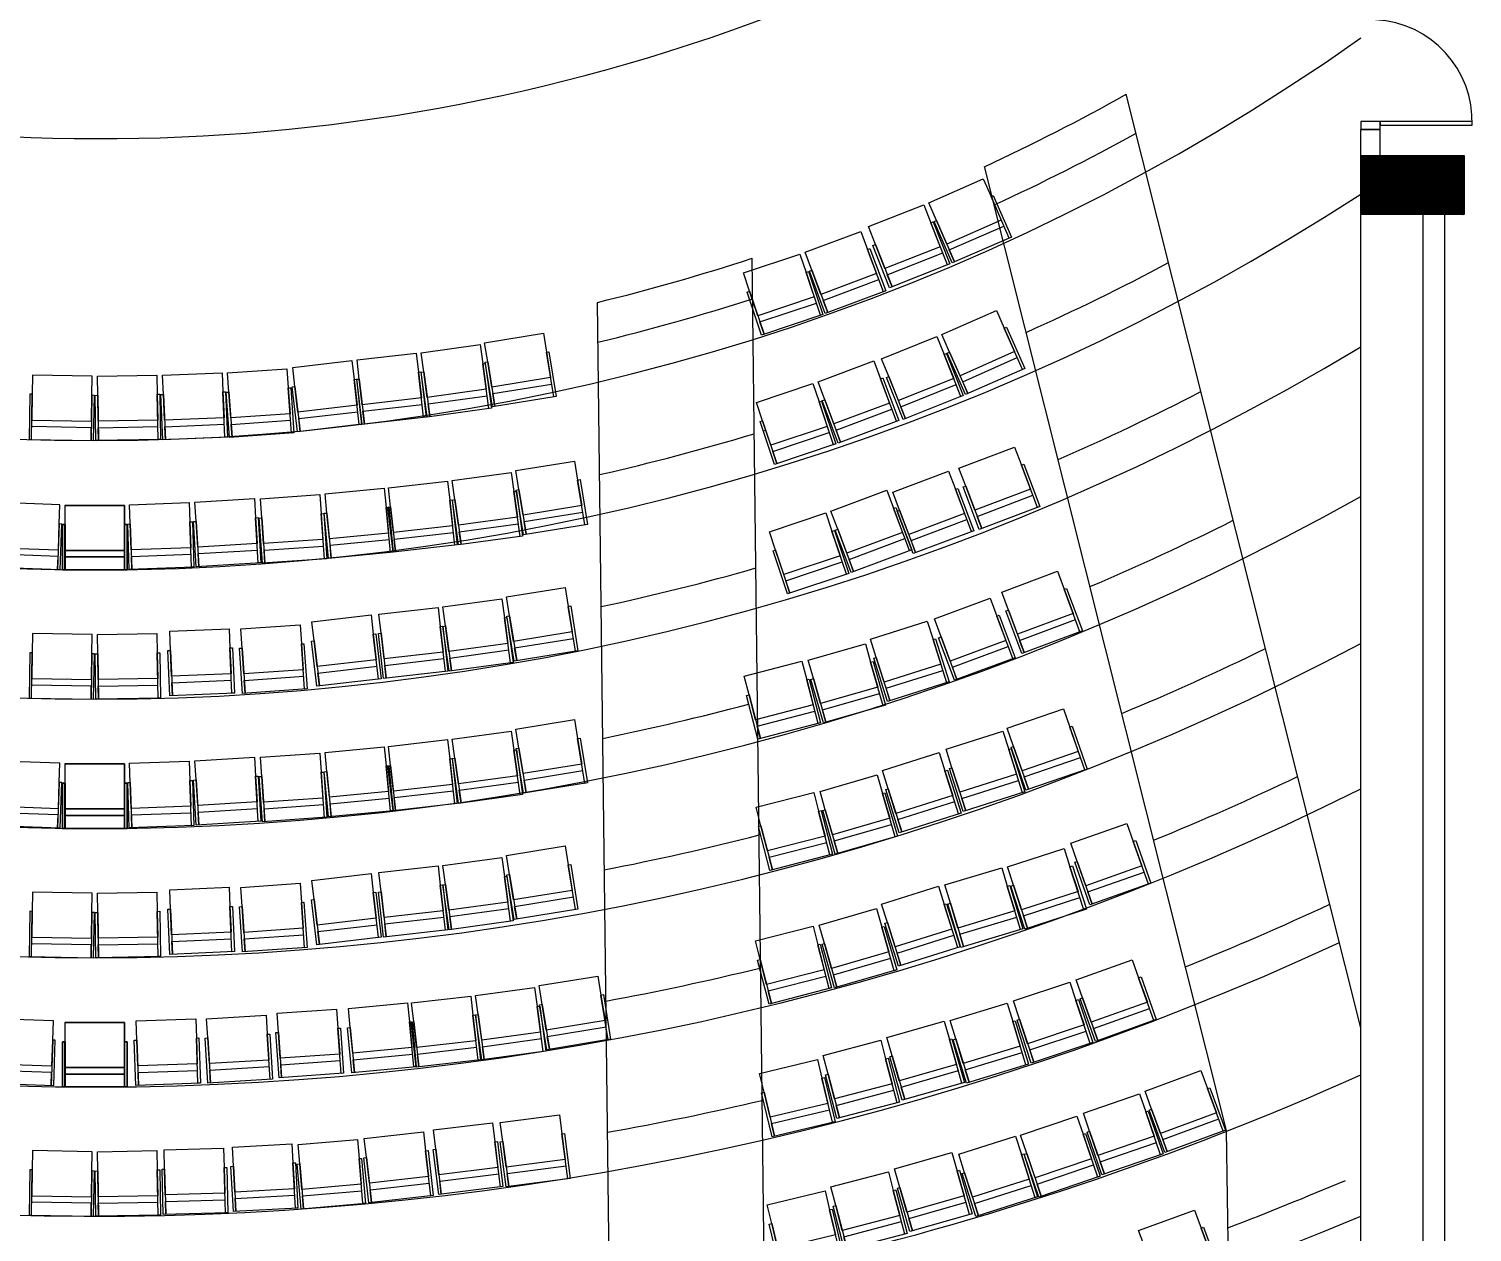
# Model space of a CAD drawing. Header units: inches. Extents: x 535 to 3103, y 2999 to 4393.
# Drawn here: x 1562.4 to 1830.3, y 3789.9 to 4013.3 of the extents above; entities that cross this region are included whole.
import ezdxf

# ---------------------------------------------------------------- set-up
doc = ezdxf.new("R2010")
doc.units = ezdxf.units.IN
doc.header["$MEASUREMENT"] = 0
for name, color, linetype in [('01', 1, 'Continuous'), ('Column', 6, 'Continuous'), ('Door', 130, 'Continuous'), ('Sofa Washroom', 8, 'Continuous'), ('Wall', 3, 'Continuous'), ('Walls', 3, 'Continuous'), ('Washroom wall', 2, 'Continuous')]:
    doc.layers.add(name, color=color, linetype=linetype)

msp = doc.modelspace()

# ---------------------------------------------------------------- hatches: boundary and pattern name
at = {"layer": 'Column'}
h = msp.add_hatch(dxfattribs=at)
h.set_pattern_fill('ANSI31', color=256)
h.paths.add_polyline_path([(1340.01, 4359.9), (1340.01, 4370.89), (1320.86, 4370.89), (1320.86, 4359.9)])
h.paths.add_polyline_path([(1340.01, 4255.44), (1340.01, 4266.43), (1320.86, 4266.43), (1320.86, 4255.44)])
h.paths.add_polyline_path([(1809.59, 4370.89), (1809.59, 4367.38), (1809.6, 4367.38), (1809.6, 4359.9), (1828.75, 4359.9), (1828.75, 4370.89)])
h.paths.add_polyline_path([(1809.73, 4266.79), (1809.73, 4255.8), (1828.88, 4255.8), (1828.88, 4266.79)])
h.paths.add_polyline_path([(1809.62, 3989.75), (1809.62, 3978.77), (1828.78, 3978.77), (1828.78, 3989.75)])
h.paths.add_polyline_path([(1809.6, 4051.23), (1809.6, 4040.24), (1828.76, 4040.24), (1828.76, 4051.23)])
h.paths.add_polyline_path([(1828.93, 3737.58), (1809.77, 3737.58), (1809.77, 3726.6), (1828.93, 3726.6)])
h.paths.add_polyline_path([(1828.74, 3536.23), (1809.6, 3536.23), (1809.6, 3528.82), (1809.59, 3525.24), (1828.74, 3525.24)])
h.paths.add_polyline_path([(1747.73, 3536.05), (1728.58, 3536.05), (1728.58, 3525.07), (1747.73, 3525.07)])
h.paths.add_polyline_path([(1649.17, 3536.05), (1630.01, 3536.05), (1630.01, 3525.07), (1649.17, 3525.07)])
h.paths.add_polyline_path([(1519.58, 3536.05), (1500.42, 3536.05), (1500.42, 3525.07), (1519.58, 3525.07)])
h.paths.add_polyline_path([(1421.19, 3525.22), (1421.19, 3528.82), (1421.23, 3536.21), (1402.08, 3536.21), (1402.08, 3525.22)])
h.paths.add_polyline_path([(1340.01, 3525.07), (1340.01, 3536.05), (1320.86, 3536.05), (1320.86, 3525.07)])
h.paths.add_polyline_path([(1320.93, 3726.6), (1340.02, 3726.6), (1340.02, 3737.58), (1320.93, 3737.58)])
h.paths.add_polyline_path([(1320.88, 3978.77), (1340.02, 3978.77), (1340.02, 3989.75), (1330.46, 3989.75), (1320.88, 3989.74)])
h.paths.add_polyline_path([(1340.02, 4040.24), (1340.02, 4051.23), (1320.86, 4051.23), (1320.86, 4040.24)])

# ---------------------------------------------------------------- linework, layer by layer
at = {"layer": '01', "ltscale": 3}
for points in [[(1744.75, 3974.6), (1733.74, 3969.81), (1730.39, 3977.52), (1730.83, 3977.71), (1729.41, 3980.99), (1739.54, 3985.4), (1740.97, 3982.12), (1741.4, 3982.31), (1744.75, 3974.6), (1744.32, 3974.42), (1740.97, 3982.12), (1742.88, 3977.73), (1732.74, 3973.32), (1730.83, 3977.71), (1734.19, 3970.01), (1733.23, 3972.21), (1743.36, 3976.62)], [(1733.32, 3969.62), (1722.14, 3965.21), (1719.06, 3973.03), (1719.51, 3973.21), (1718.2, 3976.54), (1728.48, 3980.59), (1729.79, 3977.26), (1730.23, 3977.44), (1733.32, 3969.62), (1732.88, 3969.44), (1729.79, 3977.26), (1731.55, 3972.81), (1721.27, 3968.75), (1719.51, 3973.21), (1722.6, 3965.39), (1721.72, 3967.62), (1732, 3971.68)], [(1721.44, 3964.61), (1710.19, 3960.41), (1707.25, 3968.28), (1707.7, 3968.45), (1706.45, 3971.8), (1716.8, 3975.67), (1718.05, 3972.32), (1718.5, 3972.49), (1721.44, 3964.61), (1721, 3964.45), (1718.05, 3972.32), (1719.73, 3967.84), (1709.38, 3963.96), (1707.7, 3968.45), (1710.65, 3960.58), (1709.8, 3962.83), (1720.16, 3966.7)], [(1709.76, 3960.23), (1698.37, 3956.42), (1695.7, 3964.4), (1696.16, 3964.55), (1695.03, 3967.94), (1705.51, 3971.45), (1706.64, 3968.06), (1707.09, 3968.21), (1709.76, 3960.23), (1709.31, 3960.09), (1706.64, 3968.06), (1708.16, 3963.51), (1697.68, 3960.01), (1696.16, 3964.55), (1698.83, 3956.58), (1698.07, 3958.85), (1708.55, 3962.36)], [(1747.23, 3950.22), (1736.24, 3945.37), (1732.85, 3953.06), (1733.29, 3953.26), (1731.85, 3956.53), (1741.96, 3960.99), (1743.41, 3957.72), (1743.84, 3957.91), (1747.23, 3950.22), (1746.8, 3950.03), (1743.41, 3957.72), (1745.34, 3953.34), (1735.23, 3948.87), (1733.29, 3953.26), (1736.69, 3945.56), (1735.72, 3947.76), (1745.83, 3952.22)], [(1648.22, 3942.83), (1636.32, 3941.2), (1635.18, 3949.53), (1635.66, 3949.6), (1635.18, 3953.14), (1646.13, 3954.64), (1646.61, 3951.1), (1647.08, 3951.16), (1648.22, 3942.83), (1647.75, 3942.77), (1646.61, 3951.1), (1647.26, 3946.35), (1636.31, 3944.85), (1635.66, 3949.6), (1636.8, 3941.27), (1636.48, 3943.65), (1647.43, 3945.15)], [(1660.26, 3945.01), (1648.4, 3943.09), (1647.06, 3951.39), (1647.54, 3951.47), (1646.96, 3955), (1657.87, 3956.76), (1658.44, 3953.24), (1658.91, 3953.31), (1660.26, 3945.01), (1659.79, 3944.94), (1658.44, 3953.24), (1659.21, 3948.51), (1648.3, 3946.74), (1647.54, 3951.47), (1648.88, 3943.17), (1648.5, 3945.54), (1659.41, 3947.31)], [(1735.82, 3945.17), (1724.67, 3940.71), (1721.55, 3948.51), (1722, 3948.7), (1720.67, 3952.01), (1730.93, 3956.12), (1732.26, 3952.8), (1732.7, 3952.98), (1735.82, 3945.17), (1735.38, 3945), (1732.26, 3952.8), (1734.04, 3948.35), (1723.78, 3944.25), (1722, 3948.7), (1725.12, 3940.89), (1724.23, 3943.12), (1734.49, 3947.22)], [(1636.11, 3941.2), (1624.17, 3939.84), (1623.22, 3948.2), (1623.7, 3948.25), (1623.3, 3951.8), (1634.28, 3953.06), (1634.68, 3949.5), (1635.15, 3949.56), (1636.11, 3941.2), (1635.64, 3941.15), (1634.68, 3949.5), (1635.23, 3944.74), (1624.25, 3943.49), (1623.7, 3948.25), (1624.66, 3939.9), (1624.38, 3942.28), (1635.36, 3943.54)], [(1599.23, 3937.48), (1587.23, 3936.96), (1586.86, 3945.36), (1587.35, 3945.38), (1587.19, 3948.95), (1598.23, 3949.43), (1598.39, 3945.86), (1598.86, 3945.88), (1599.23, 3937.48), (1598.76, 3937.46), (1598.39, 3945.86), (1598.6, 3941.07), (1587.56, 3940.59), (1587.35, 3945.38), (1587.71, 3936.98), (1587.61, 3939.38), (1598.65, 3939.86)], [(1611.58, 3938.25), (1599.6, 3937.41), (1599.01, 3945.79), (1599.49, 3945.83), (1599.24, 3949.39), (1610.27, 3950.17), (1610.52, 3946.6), (1610.99, 3946.63), (1611.58, 3938.25), (1611.11, 3938.21), (1610.52, 3946.6), (1610.85, 3941.82), (1599.83, 3941.05), (1599.49, 3945.83), (1600.08, 3937.44), (1599.91, 3939.84), (1610.94, 3940.61)], [(1624.17, 3939.85), (1612.24, 3938.46), (1611.27, 3946.81), (1611.75, 3946.87), (1611.34, 3950.42), (1622.31, 3951.7), (1622.73, 3948.15), (1623.2, 3948.2), (1624.17, 3939.85), (1623.7, 3939.8), (1622.73, 3948.15), (1623.28, 3943.39), (1612.31, 3942.11), (1611.75, 3946.87), (1612.73, 3938.52), (1612.45, 3940.9), (1623.42, 3942.18)], [(1723.85, 3940.57), (1712.6, 3936.37), (1709.65, 3944.24), (1710.11, 3944.41), (1708.86, 3947.76), (1719.21, 3951.63), (1720.46, 3948.28), (1720.9, 3948.45), (1723.85, 3940.57), (1723.4, 3940.41), (1720.46, 3948.28), (1722.14, 3943.8), (1711.79, 3939.93), (1710.11, 3944.41), (1713.05, 3936.54), (1712.21, 3938.79), (1722.56, 3942.66)], [(1562.39, 3937.02), (1574.39, 3936.82), (1574.54, 3945.22), (1574.05, 3945.23), (1574.12, 3948.8), (1563.07, 3949), (1563, 3945.42), (1562.53, 3945.43), (1562.39, 3937.02), (1562.86, 3937.02), (1563, 3945.42), (1562.92, 3940.63), (1573.97, 3940.44), (1574.05, 3945.23), (1573.91, 3936.82), (1573.95, 3939.22), (1562.9, 3939.42)], [(1586.82, 3937.02), (1574.81, 3936.82), (1574.67, 3945.22), (1575.15, 3945.23), (1575.09, 3948.8), (1586.14, 3949), (1586.2, 3945.42), (1586.67, 3945.43), (1586.82, 3937.02), (1586.35, 3937.02), (1586.2, 3945.42), (1586.29, 3940.63), (1575.24, 3940.44), (1575.15, 3945.23), (1575.3, 3936.82), (1575.26, 3939.22), (1586.31, 3939.42)], [(1712.16, 3936.2), (1700.77, 3932.38), (1698.1, 3940.36), (1698.57, 3940.51), (1697.43, 3943.9), (1707.91, 3947.41), (1709.05, 3944.02), (1709.49, 3944.17), (1712.16, 3936.2), (1711.71, 3936.05), (1709.05, 3944.02), (1710.57, 3939.47), (1700.09, 3935.97), (1698.57, 3940.51), (1701.23, 3932.54), (1700.47, 3934.81), (1710.95, 3938.32)], [(1750.02, 3924.59), (1738.79, 3920.34), (1735.81, 3928.21), (1736.27, 3928.38), (1735.01, 3931.72), (1745.34, 3935.63), (1746.61, 3932.29), (1747.05, 3932.45), (1750.02, 3924.59), (1749.58, 3924.42), (1746.61, 3932.29), (1748.3, 3927.8), (1737.96, 3923.9), (1736.27, 3928.38), (1739.24, 3920.52), (1738.39, 3922.76), (1748.73, 3926.67)], [(1654.02, 3919.09), (1642.12, 3917.46), (1640.98, 3925.79), (1641.46, 3925.86), (1640.97, 3929.4), (1651.92, 3930.9), (1652.41, 3927.36), (1652.88, 3927.42), (1654.02, 3919.09), (1653.55, 3919.03), (1652.41, 3927.36), (1653.06, 3922.61), (1642.11, 3921.11), (1641.46, 3925.86), (1642.6, 3917.53), (1642.27, 3919.9), (1653.22, 3921.4)], [(1666.05, 3921.27), (1654.2, 3919.35), (1652.85, 3927.65), (1653.33, 3927.73), (1652.76, 3931.25), (1663.67, 3933.02), (1664.24, 3929.49), (1664.71, 3929.57), (1666.05, 3921.27), (1665.59, 3921.19), (1664.24, 3929.49), (1665.01, 3924.76), (1654.1, 3923), (1653.33, 3927.73), (1654.68, 3919.43), (1654.29, 3921.8), (1665.2, 3923.56)], [(1737.76, 3920.09), (1726.53, 3915.84), (1723.56, 3923.71), (1724.01, 3923.88), (1722.75, 3927.22), (1733.09, 3931.13), (1734.35, 3927.79), (1734.79, 3927.95), (1737.76, 3920.09), (1737.32, 3919.92), (1734.35, 3927.79), (1736.04, 3923.31), (1725.71, 3919.4), (1724.01, 3923.88), (1726.98, 3916.02), (1726.14, 3918.26), (1736.47, 3922.17)], [(1629.97, 3916.1), (1618.01, 3914.95), (1617.21, 3923.32), (1617.69, 3923.37), (1617.35, 3926.92), (1628.35, 3927.98), (1628.69, 3924.42), (1629.16, 3924.47), (1629.97, 3916.1), (1629.5, 3916.06), (1628.69, 3924.42), (1629.15, 3919.66), (1618.15, 3918.6), (1617.69, 3923.37), (1618.5, 3915), (1618.27, 3917.39), (1629.27, 3918.45)], [(1641.9, 3917.46), (1629.97, 3916.1), (1629.02, 3924.45), (1629.5, 3924.51), (1629.1, 3928.06), (1640.08, 3929.31), (1640.48, 3925.76), (1640.95, 3925.81), (1641.9, 3917.46), (1641.43, 3917.41), (1640.48, 3925.76), (1641.02, 3921), (1630.04, 3919.75), (1629.5, 3924.51), (1630.45, 3916.16), (1630.18, 3918.54), (1641.16, 3919.79)], [(1556.2, 3913.34), (1568.2, 3912.92), (1568.49, 3921.32), (1568.01, 3921.34), (1568.13, 3924.91), (1557.09, 3925.3), (1556.96, 3921.72), (1556.49, 3921.74), (1556.2, 3913.34), (1556.67, 3913.32), (1556.96, 3921.72), (1556.8, 3916.94), (1567.84, 3916.55), (1568.01, 3921.34), (1567.71, 3912.93), (1567.8, 3915.33), (1556.75, 3915.72)], [(1593.01, 3913.34), (1581, 3912.92), (1580.71, 3921.32), (1581.2, 3921.34), (1581.07, 3924.91), (1592.12, 3925.3), (1592.24, 3921.72), (1592.71, 3921.74), (1593.01, 3913.34), (1592.54, 3913.32), (1592.24, 3921.72), (1592.41, 3916.94), (1581.36, 3916.55), (1581.2, 3921.34), (1581.49, 3912.93), (1581.41, 3915.33), (1592.45, 3915.72)], [(1605.43, 3914.15), (1593.45, 3913.41), (1592.93, 3921.8), (1593.42, 3921.83), (1593.2, 3925.4), (1604.23, 3926.08), (1604.45, 3922.51), (1604.92, 3922.54), (1605.43, 3914.15), (1604.96, 3914.12), (1604.45, 3922.51), (1604.74, 3917.73), (1593.71, 3917.05), (1593.42, 3921.83), (1593.93, 3913.44), (1593.79, 3915.84), (1604.82, 3916.51)], [(1617.69, 3914.89), (1605.71, 3914.05), (1605.12, 3922.44), (1605.6, 3922.47), (1605.36, 3926.04), (1616.38, 3926.81), (1616.63, 3923.24), (1617.1, 3923.28), (1617.69, 3914.89), (1617.22, 3914.86), (1616.63, 3923.24), (1616.96, 3918.46), (1605.94, 3917.69), (1605.6, 3922.47), (1606.19, 3914.09), (1606.02, 3916.48), (1617.05, 3917.25)], [(1726.25, 3916.55), (1715, 3912.35), (1712.06, 3920.22), (1712.51, 3920.39), (1711.26, 3923.74), (1721.61, 3927.61), (1722.86, 3924.26), (1723.31, 3924.43), (1726.25, 3916.55), (1725.81, 3916.39), (1722.86, 3924.26), (1724.54, 3919.77), (1714.19, 3915.9), (1712.51, 3920.39), (1715.46, 3912.52), (1714.62, 3914.76), (1724.97, 3918.63)], [(1580.61, 3912.82), (1568.6, 3912.82), (1568.6, 3921.23), (1569.08, 3921.23), (1569.08, 3924.8), (1580.14, 3924.8), (1580.14, 3921.23), (1580.61, 3921.23), (1580.61, 3912.82), (1580.14, 3912.82), (1580.14, 3921.23), (1580.14, 3916.44), (1569.08, 3916.44), (1569.08, 3921.23), (1569.08, 3912.82), (1569.08, 3915.22), (1580.14, 3915.22)], [(1568.6, 3912.82), (1580.61, 3912.82), (1580.61, 3921.23), (1580.12, 3921.23), (1580.12, 3924.8), (1569.07, 3924.8), (1569.07, 3921.23), (1568.6, 3921.23), (1568.6, 3912.82), (1569.07, 3912.82), (1569.07, 3921.23), (1569.07, 3916.44), (1580.12, 3916.44), (1580.12, 3921.23), (1580.12, 3912.82), (1580.12, 3915.22), (1569.07, 3915.22)], [(1714.57, 3912.17), (1703.18, 3908.36), (1700.51, 3916.33), (1700.97, 3916.49), (1699.84, 3919.88), (1710.32, 3923.39), (1711.45, 3920), (1711.9, 3920.15), (1714.57, 3912.17), (1714.12, 3912.02), (1711.45, 3920), (1712.97, 3915.45), (1702.49, 3911.95), (1700.97, 3916.49), (1703.64, 3908.52), (1702.88, 3910.79), (1713.36, 3914.3)], [(1757.93, 3901.5), (1746.68, 3897.31), (1743.75, 3905.19), (1744.2, 3905.36), (1742.96, 3908.71), (1753.31, 3912.57), (1754.56, 3909.21), (1755, 3909.38), (1757.93, 3901.5), (1757.49, 3901.33), (1754.56, 3909.21), (1756.23, 3904.72), (1745.87, 3900.87), (1744.2, 3905.36), (1747.13, 3897.48), (1746.29, 3899.73), (1756.65, 3903.58)], [(1664.3, 3897.82), (1652.44, 3895.9), (1651.1, 3904.2), (1651.58, 3904.28), (1651.01, 3907.81), (1661.92, 3909.57), (1662.49, 3906.04), (1662.95, 3906.12), (1664.3, 3897.82), (1663.83, 3897.74), (1662.49, 3906.04), (1663.25, 3901.31), (1652.34, 3899.55), (1651.58, 3904.28), (1652.92, 3895.98), (1652.54, 3898.35), (1663.45, 3900.11)], [(1652.26, 3895.64), (1640.36, 3894.01), (1639.22, 3902.34), (1639.7, 3902.41), (1639.22, 3905.95), (1650.17, 3907.45), (1650.65, 3903.91), (1651.12, 3903.97), (1652.26, 3895.64), (1651.79, 3895.58), (1650.65, 3903.91), (1651.3, 3899.16), (1640.35, 3897.66), (1639.7, 3902.41), (1640.85, 3894.08), (1640.52, 3896.46), (1651.47, 3897.96)], [(1745.44, 3896.51), (1734.18, 3892.33), (1731.25, 3900.21), (1731.71, 3900.38), (1730.46, 3903.73), (1740.82, 3907.58), (1742.07, 3904.23), (1742.51, 3904.39), (1745.44, 3896.51), (1745, 3896.35), (1742.07, 3904.23), (1743.74, 3899.74), (1733.38, 3895.89), (1731.71, 3900.38), (1734.64, 3892.5), (1733.8, 3894.75), (1744.16, 3898.6)], [(1627.74, 3892.61), (1615.81, 3891.22), (1614.84, 3899.57), (1615.32, 3899.62), (1614.91, 3903.17), (1625.89, 3904.45), (1626.3, 3900.9), (1626.77, 3900.96), (1627.74, 3892.61), (1627.28, 3892.55), (1626.3, 3900.9), (1626.86, 3896.14), (1615.88, 3894.86), (1615.32, 3899.62), (1616.3, 3891.27), (1616.02, 3893.66), (1627, 3894.94)], [(1640.15, 3894.01), (1628.21, 3892.65), (1627.26, 3901), (1627.75, 3901.06), (1627.34, 3904.61), (1638.32, 3905.86), (1638.73, 3902.31), (1639.2, 3902.36), (1640.15, 3894.01), (1639.68, 3893.96), (1638.73, 3902.31), (1639.27, 3897.55), (1628.29, 3896.3), (1627.75, 3901.06), (1628.7, 3892.71), (1628.43, 3895.09), (1639.41, 3896.34)], [(1562.39, 3889.02), (1574.39, 3888.82), (1574.54, 3897.22), (1574.05, 3897.23), (1574.12, 3900.8), (1563.07, 3901), (1563, 3897.42), (1562.53, 3897.43), (1562.39, 3889.02), (1562.86, 3889.02), (1563, 3897.42), (1562.92, 3892.63), (1573.97, 3892.44), (1574.05, 3897.23), (1573.91, 3888.82), (1573.95, 3891.22), (1562.9, 3891.42)], [(1586.82, 3889.02), (1574.81, 3888.82), (1574.67, 3897.22), (1575.15, 3897.23), (1575.09, 3900.8), (1586.14, 3901), (1586.2, 3897.42), (1586.67, 3897.43), (1586.82, 3889.02), (1586.35, 3889.02), (1586.2, 3897.42), (1586.29, 3892.63), (1575.24, 3892.44), (1575.15, 3897.23), (1575.3, 3888.82), (1575.26, 3891.22), (1586.31, 3891.42)], [(1600.54, 3889.95), (1588.54, 3889.43), (1588.18, 3897.83), (1588.66, 3897.85), (1588.51, 3901.42), (1599.55, 3901.9), (1599.7, 3898.33), (1600.18, 3898.35), (1600.54, 3889.95), (1600.07, 3889.93), (1599.7, 3898.33), (1599.91, 3893.54), (1588.87, 3893.06), (1588.66, 3897.85), (1589.03, 3889.45), (1588.93, 3891.85), (1599.97, 3892.33)], [(1614.02, 3890.72), (1602.04, 3889.88), (1601.45, 3898.27), (1601.94, 3898.3), (1601.69, 3901.87), (1612.71, 3902.64), (1612.96, 3899.07), (1613.43, 3899.1), (1614.02, 3890.72), (1613.55, 3890.68), (1612.96, 3899.07), (1613.3, 3894.29), (1602.27, 3893.52), (1601.94, 3898.3), (1602.52, 3889.91), (1602.36, 3892.31), (1613.38, 3893.08)], [(1733.19, 3892.01), (1721.74, 3888.4), (1719.21, 3896.42), (1719.68, 3896.56), (1718.6, 3899.97), (1729.14, 3903.3), (1730.22, 3899.89), (1730.67, 3900.03), (1733.19, 3892.01), (1732.74, 3891.87), (1730.22, 3899.89), (1731.66, 3895.32), (1721.12, 3891.99), (1719.68, 3896.56), (1722.2, 3888.55), (1721.48, 3890.84), (1732.02, 3894.16)], [(1721.4, 3887.73), (1709.86, 3884.42), (1707.54, 3892.5), (1708.01, 3892.63), (1707.02, 3896.07), (1717.65, 3899.11), (1718.63, 3895.68), (1719.08, 3895.81), (1721.4, 3887.73), (1720.95, 3887.6), (1718.63, 3895.68), (1719.95, 3891.07), (1709.33, 3888.03), (1708.01, 3892.63), (1710.32, 3884.55), (1709.66, 3886.86), (1720.29, 3889.9)], [(1709.33, 3884.4), (1697.7, 3881.39), (1695.59, 3889.53), (1696.06, 3889.65), (1695.17, 3893.11), (1705.87, 3895.88), (1706.76, 3892.42), (1707.22, 3892.53), (1709.33, 3884.4), (1708.87, 3884.28), (1706.76, 3892.42), (1707.96, 3887.78), (1697.26, 3885.01), (1696.06, 3889.65), (1698.17, 3881.51), (1697.57, 3883.83), (1708.27, 3886.6)], [(1666.05, 3873.27), (1654.2, 3871.35), (1652.85, 3879.65), (1653.33, 3879.73), (1652.76, 3883.25), (1663.67, 3885.02), (1664.24, 3881.49), (1664.71, 3881.57), (1666.05, 3873.27), (1665.59, 3873.19), (1664.24, 3881.49), (1665.01, 3876.76), (1654.1, 3875), (1653.33, 3879.73), (1654.68, 3871.43), (1654.29, 3873.8), (1665.2, 3875.56)], [(1758.8, 3875.85), (1747.45, 3871.94), (1744.71, 3879.89), (1745.17, 3880.05), (1744, 3883.43), (1754.45, 3887.03), (1755.62, 3883.65), (1756.06, 3883.8), (1758.8, 3875.85), (1758.36, 3875.7), (1755.62, 3883.65), (1757.18, 3879.12), (1746.73, 3875.52), (1745.17, 3880.05), (1747.91, 3872.1), (1747.12, 3874.37), (1757.57, 3877.97)], [(1654.02, 3871.09), (1642.12, 3869.46), (1640.98, 3877.79), (1641.46, 3877.86), (1640.97, 3881.4), (1651.92, 3882.9), (1652.41, 3879.36), (1652.88, 3879.42), (1654.02, 3871.09), (1653.55, 3871.03), (1652.41, 3879.36), (1653.06, 3874.61), (1642.11, 3873.11), (1641.46, 3877.86), (1642.6, 3869.53), (1642.27, 3871.9), (1653.22, 3873.4)], [(1747.25, 3871.6), (1735.81, 3867.95), (1733.25, 3875.96), (1733.72, 3876.1), (1732.63, 3879.51), (1743.16, 3882.87), (1744.25, 3879.46), (1744.7, 3879.61), (1747.25, 3871.6), (1746.8, 3871.45), (1744.25, 3879.46), (1745.7, 3874.9), (1735.17, 3871.54), (1733.72, 3876.1), (1736.27, 3868.09), (1735.54, 3870.38), (1746.07, 3873.74)], [(1629.97, 3868.1), (1618.01, 3866.95), (1617.21, 3875.32), (1617.69, 3875.37), (1617.35, 3878.92), (1628.35, 3879.98), (1628.69, 3876.42), (1629.16, 3876.47), (1629.97, 3868.1), (1629.5, 3868.06), (1628.69, 3876.42), (1629.15, 3871.66), (1618.15, 3870.6), (1617.69, 3875.37), (1618.5, 3867), (1618.27, 3869.39), (1629.27, 3870.45)], [(1641.9, 3869.46), (1629.97, 3868.1), (1629.02, 3876.45), (1629.5, 3876.51), (1629.1, 3880.06), (1640.08, 3881.31), (1640.48, 3877.76), (1640.95, 3877.81), (1641.9, 3869.46), (1641.43, 3869.41), (1640.48, 3877.76), (1641.02, 3873), (1630.04, 3871.75), (1629.5, 3876.51), (1630.45, 3868.16), (1630.18, 3870.54), (1641.16, 3871.79)], [(1556.2, 3865.34), (1568.2, 3864.92), (1568.49, 3873.32), (1568.01, 3873.34), (1568.13, 3876.91), (1557.09, 3877.3), (1556.96, 3873.72), (1556.49, 3873.74), (1556.2, 3865.34), (1556.67, 3865.32), (1556.96, 3873.72), (1556.8, 3868.94), (1567.84, 3868.55), (1568.01, 3873.34), (1567.71, 3864.93), (1567.8, 3867.33), (1556.75, 3867.72)], [(1580.61, 3864.82), (1568.6, 3864.82), (1568.6, 3873.23), (1569.08, 3873.23), (1569.08, 3876.8), (1580.14, 3876.8), (1580.14, 3873.23), (1580.61, 3873.23), (1580.61, 3864.82), (1580.14, 3864.82), (1580.14, 3873.23), (1580.14, 3868.44), (1569.08, 3868.44), (1569.08, 3873.23), (1569.08, 3864.82), (1569.08, 3867.22), (1580.14, 3867.22)], [(1568.6, 3864.82), (1580.61, 3864.82), (1580.61, 3873.23), (1580.12, 3873.23), (1580.12, 3876.8), (1569.07, 3876.8), (1569.07, 3873.23), (1568.6, 3873.23), (1568.6, 3864.82), (1569.07, 3864.82), (1569.07, 3873.23), (1569.07, 3868.44), (1580.12, 3868.44), (1580.12, 3873.23), (1580.12, 3864.82), (1580.12, 3867.22), (1569.07, 3867.22)], [(1593.01, 3865.34), (1581, 3864.92), (1580.71, 3873.32), (1581.2, 3873.34), (1581.07, 3876.91), (1592.12, 3877.3), (1592.24, 3873.72), (1592.71, 3873.74), (1593.01, 3865.34), (1592.54, 3865.32), (1592.24, 3873.72), (1592.41, 3868.94), (1581.36, 3868.55), (1581.2, 3873.34), (1581.49, 3864.93), (1581.41, 3867.33), (1592.45, 3867.72)], [(1605.43, 3866.15), (1593.45, 3865.41), (1592.93, 3873.8), (1593.42, 3873.83), (1593.2, 3877.4), (1604.23, 3878.08), (1604.45, 3874.51), (1604.92, 3874.54), (1605.43, 3866.15), (1604.96, 3866.12), (1604.45, 3874.51), (1604.74, 3869.73), (1593.71, 3869.05), (1593.42, 3873.83), (1593.93, 3865.44), (1593.79, 3867.84), (1604.82, 3868.51)], [(1617.69, 3866.89), (1605.71, 3866.05), (1605.12, 3874.44), (1605.6, 3874.47), (1605.36, 3878.04), (1616.38, 3878.81), (1616.63, 3875.24), (1617.1, 3875.28), (1617.69, 3866.89), (1617.22, 3866.86), (1616.63, 3875.24), (1616.96, 3870.46), (1605.94, 3869.69), (1605.6, 3874.47), (1606.19, 3866.09), (1606.02, 3868.48), (1617.05, 3869.25)], [(1735.4, 3867.64), (1723.95, 3864.03), (1721.42, 3872.05), (1721.88, 3872.19), (1720.81, 3875.6), (1731.35, 3878.93), (1732.42, 3875.52), (1732.87, 3875.66), (1735.4, 3867.64), (1734.95, 3867.5), (1732.42, 3875.52), (1733.86, 3870.95), (1723.32, 3867.62), (1721.88, 3872.19), (1724.41, 3864.18), (1723.69, 3866.47), (1734.23, 3869.79)], [(1723.61, 3863.36), (1712.06, 3860.05), (1709.75, 3868.13), (1710.21, 3868.26), (1709.23, 3871.7), (1719.85, 3874.74), (1720.84, 3871.31), (1721.29, 3871.44), (1723.61, 3863.36), (1723.15, 3863.23), (1720.84, 3871.31), (1722.16, 3866.7), (1711.53, 3863.66), (1710.21, 3868.26), (1712.53, 3860.18), (1711.87, 3862.49), (1722.49, 3865.53)], [(1711.53, 3860.03), (1699.91, 3857.02), (1697.8, 3865.16), (1698.27, 3865.28), (1697.38, 3868.74), (1708.08, 3871.51), (1708.97, 3868.05), (1709.43, 3868.16), (1711.53, 3860.03), (1711.08, 3859.91), (1708.97, 3868.05), (1710.17, 3863.41), (1699.47, 3860.64), (1698.27, 3865.28), (1700.38, 3857.14), (1699.78, 3859.46), (1710.48, 3862.23)], [(1770.63, 3854.63), (1759.31, 3850.62), (1756.5, 3858.54), (1756.96, 3858.7), (1755.77, 3862.07), (1766.19, 3865.76), (1767.38, 3862.39), (1767.83, 3862.55), (1770.63, 3854.63), (1770.19, 3854.47), (1767.38, 3862.39), (1768.98, 3857.88), (1758.56, 3854.19), (1756.96, 3858.7), (1759.77, 3850.78), (1758.97, 3853.04), (1769.39, 3856.73)], [(1664.3, 3849.82), (1652.44, 3847.9), (1651.1, 3856.2), (1651.58, 3856.28), (1651.01, 3859.81), (1661.92, 3861.57), (1662.49, 3858.04), (1662.95, 3858.12), (1664.3, 3849.82), (1663.83, 3849.74), (1662.49, 3858.04), (1663.25, 3853.31), (1652.34, 3851.55), (1651.58, 3856.28), (1652.92, 3847.98), (1652.54, 3850.35), (1663.45, 3852.11)], [(1758.68, 3849.85), (1747.26, 3846.14), (1744.66, 3854.13), (1745.12, 3854.28), (1744.02, 3857.68), (1754.53, 3861.1), (1755.63, 3857.7), (1756.08, 3857.85), (1758.68, 3849.85), (1758.23, 3849.7), (1755.63, 3857.7), (1757.12, 3853.14), (1746.6, 3849.73), (1745.12, 3854.28), (1747.72, 3846.29), (1746.98, 3848.57), (1757.49, 3851.99)], [(1652.26, 3847.64), (1640.36, 3846.01), (1639.22, 3854.34), (1639.7, 3854.41), (1639.22, 3857.95), (1650.17, 3859.45), (1650.65, 3855.91), (1651.12, 3855.97), (1652.26, 3847.64), (1651.79, 3847.58), (1650.65, 3855.91), (1651.3, 3851.16), (1640.35, 3849.66), (1639.7, 3854.41), (1640.85, 3846.08), (1640.52, 3848.46), (1651.47, 3849.96)], [(1627.74, 3844.61), (1615.81, 3843.22), (1614.84, 3851.57), (1615.32, 3851.62), (1614.91, 3855.17), (1625.89, 3856.45), (1626.3, 3852.9), (1626.77, 3852.96), (1627.74, 3844.61), (1627.28, 3844.55), (1626.3, 3852.9), (1626.86, 3848.14), (1615.88, 3846.86), (1615.32, 3851.62), (1616.3, 3843.27), (1616.02, 3845.66), (1627, 3846.94)], [(1640.15, 3846.01), (1628.21, 3844.65), (1627.26, 3853), (1627.75, 3853.06), (1627.34, 3856.61), (1638.32, 3857.86), (1638.73, 3854.31), (1639.2, 3854.36), (1640.15, 3846.01), (1639.68, 3845.96), (1638.73, 3854.31), (1639.27, 3849.55), (1628.29, 3848.3), (1627.75, 3853.06), (1628.7, 3844.71), (1628.43, 3847.09), (1639.41, 3848.34)], [(1746.88, 3846.2), (1735.39, 3842.73), (1732.96, 3850.78), (1733.42, 3850.92), (1732.39, 3854.34), (1742.97, 3857.53), (1744, 3854.11), (1744.45, 3854.25), (1746.88, 3846.2), (1746.43, 3846.06), (1744, 3854.11), (1745.39, 3849.52), (1734.81, 3846.33), (1733.42, 3850.92), (1735.85, 3842.87), (1735.16, 3845.17), (1745.74, 3848.36)], [(1562.39, 3841.02), (1574.39, 3840.82), (1574.54, 3849.22), (1574.05, 3849.23), (1574.12, 3852.8), (1563.07, 3853), (1563, 3849.42), (1562.53, 3849.43), (1562.39, 3841.02), (1562.86, 3841.02), (1563, 3849.42), (1562.92, 3844.63), (1573.97, 3844.44), (1574.05, 3849.23), (1573.91, 3840.82), (1573.95, 3843.22), (1562.9, 3843.42)], [(1586.82, 3841.02), (1574.81, 3840.82), (1574.67, 3849.22), (1575.15, 3849.23), (1575.09, 3852.8), (1586.14, 3853), (1586.2, 3849.42), (1586.67, 3849.43), (1586.82, 3841.02), (1586.35, 3841.02), (1586.2, 3849.42), (1586.29, 3844.63), (1575.24, 3844.44), (1575.15, 3849.23), (1575.3, 3840.82), (1575.26, 3843.22), (1586.31, 3843.42)], [(1600.54, 3841.95), (1588.54, 3841.43), (1588.18, 3849.83), (1588.66, 3849.85), (1588.51, 3853.42), (1599.55, 3853.9), (1599.7, 3850.33), (1600.18, 3850.35), (1600.54, 3841.95), (1600.07, 3841.93), (1599.7, 3850.33), (1599.91, 3845.54), (1588.87, 3845.06), (1588.66, 3849.85), (1589.03, 3841.45), (1588.93, 3843.85), (1599.97, 3844.33)], [(1614.02, 3842.72), (1602.04, 3841.88), (1601.45, 3850.27), (1601.94, 3850.3), (1601.69, 3853.87), (1612.71, 3854.64), (1612.96, 3851.07), (1613.43, 3851.1), (1614.02, 3842.72), (1613.55, 3842.68), (1612.96, 3851.07), (1613.3, 3846.29), (1602.27, 3845.52), (1601.94, 3850.3), (1602.52, 3841.91), (1602.36, 3844.31), (1613.38, 3845.08)], [(1735.25, 3842.83), (1723.8, 3839.22), (1721.27, 3847.23), (1721.74, 3847.38), (1720.66, 3850.79), (1731.2, 3854.11), (1732.28, 3850.7), (1732.73, 3850.85), (1735.25, 3842.83), (1734.8, 3842.69), (1732.28, 3850.7), (1733.72, 3846.14), (1723.18, 3842.81), (1721.74, 3847.38), (1724.26, 3839.36), (1723.54, 3841.65), (1734.08, 3844.98)], [(1723.46, 3838.54), (1711.92, 3835.23), (1709.6, 3843.31), (1710.07, 3843.45), (1709.08, 3846.88), (1719.7, 3849.93), (1720.69, 3846.49), (1721.14, 3846.62), (1723.46, 3838.54), (1723.01, 3838.41), (1720.69, 3846.49), (1722.01, 3841.89), (1711.39, 3838.84), (1710.07, 3843.45), (1712.38, 3835.37), (1711.72, 3837.67), (1722.35, 3840.72)], [(1711.39, 3835.21), (1699.76, 3832.2), (1697.65, 3840.34), (1698.12, 3840.47), (1697.23, 3843.93), (1707.93, 3846.69), (1708.82, 3843.23), (1709.28, 3843.35), (1711.39, 3835.21), (1710.93, 3835.09), (1708.82, 3843.23), (1710.02, 3838.59), (1699.32, 3835.83), (1698.12, 3840.47), (1700.23, 3832.33), (1699.63, 3834.65), (1710.33, 3837.42)], [(1771.66, 3829.32), (1760.35, 3825.27), (1757.52, 3833.19), (1757.98, 3833.35), (1756.77, 3836.72), (1767.18, 3840.44), (1768.38, 3837.08), (1768.83, 3837.24), (1771.66, 3829.32), (1771.21, 3829.16), (1768.38, 3837.08), (1770, 3832.57), (1759.59, 3828.84), (1757.98, 3833.35), (1760.81, 3825.44), (1760, 3827.7), (1770.41, 3831.42)], [(1670.36, 3825.67), (1658.51, 3823.74), (1657.16, 3832.04), (1657.64, 3832.12), (1657.07, 3835.65), (1667.98, 3837.42), (1668.55, 3833.89), (1669.02, 3833.96), (1670.36, 3825.67), (1669.9, 3825.59), (1668.55, 3833.89), (1669.32, 3829.16), (1658.41, 3827.39), (1657.64, 3832.12), (1658.99, 3823.82), (1658.6, 3826.19), (1669.51, 3827.96)], [(1658.33, 3823.49), (1646.43, 3821.86), (1645.29, 3830.19), (1645.77, 3830.25), (1645.28, 3833.79), (1656.23, 3835.29), (1656.72, 3831.75), (1657.19, 3831.82), (1658.33, 3823.49), (1657.86, 3823.42), (1656.72, 3831.75), (1657.37, 3827.01), (1646.42, 3825.51), (1645.77, 3830.25), (1646.91, 3821.92), (1646.58, 3824.3), (1657.53, 3825.8)], [(1759.85, 3825.06), (1748.45, 3821.27), (1745.8, 3829.25), (1746.26, 3829.4), (1745.13, 3832.79), (1755.62, 3836.28), (1756.74, 3832.89), (1757.19, 3833.04), (1759.85, 3825.06), (1759.4, 3824.91), (1756.74, 3832.89), (1758.26, 3828.34), (1747.77, 3824.85), (1746.26, 3829.4), (1748.91, 3821.42), (1748.15, 3823.7), (1758.64, 3827.19)], [(1620.79, 3819.36), (1608.81, 3818.52), (1608.22, 3826.91), (1608.71, 3826.94), (1608.46, 3830.51), (1619.48, 3831.28), (1619.73, 3827.71), (1620.2, 3827.75), (1620.79, 3819.36), (1620.32, 3819.33), (1619.73, 3827.71), (1620.07, 3822.94), (1609.04, 3822.16), (1608.71, 3826.94), (1609.29, 3818.56), (1609.13, 3820.95), (1620.15, 3821.72)], [(1634.29, 3820.57), (1622.34, 3819.42), (1621.53, 3827.79), (1622.02, 3827.84), (1621.67, 3831.39), (1632.68, 3832.45), (1633.02, 3828.9), (1633.49, 3828.94), (1634.29, 3820.57), (1633.82, 3820.53), (1633.02, 3828.9), (1633.48, 3824.13), (1622.48, 3823.07), (1622.02, 3827.84), (1622.82, 3819.47), (1622.59, 3821.86), (1633.59, 3822.92)], [(1646.21, 3821.86), (1634.28, 3820.5), (1633.33, 3828.85), (1633.81, 3828.9), (1633.41, 3832.46), (1644.39, 3833.71), (1644.79, 3830.16), (1645.26, 3830.21), (1646.21, 3821.86), (1645.74, 3821.8), (1644.79, 3830.16), (1645.33, 3825.4), (1634.35, 3824.14), (1633.81, 3828.9), (1634.76, 3820.55), (1634.49, 3822.94), (1645.47, 3824.19)], [(1747.91, 3821.07), (1736.43, 3817.55), (1733.97, 3825.59), (1734.43, 3825.74), (1733.39, 3829.15), (1743.96, 3832.39), (1745, 3828.97), (1745.45, 3829.1), (1747.91, 3821.07), (1747.46, 3820.93), (1745, 3828.97), (1746.4, 3824.39), (1735.83, 3821.15), (1734.43, 3825.74), (1736.89, 3817.7), (1736.19, 3819.99), (1746.76, 3823.22)], [(1554.98, 3817.53), (1566.98, 3817.11), (1567.27, 3825.51), (1566.79, 3825.53), (1566.91, 3829.1), (1555.87, 3829.48), (1555.74, 3825.91), (1555.27, 3825.93), (1554.98, 3817.53), (1555.45, 3817.51), (1555.74, 3825.91), (1555.57, 3821.12), (1566.62, 3820.74), (1566.79, 3825.53), (1566.49, 3817.12), (1566.58, 3819.52), (1555.53, 3819.91)], [(1580.61, 3816.82), (1568.6, 3816.82), (1568.6, 3825.23), (1569.08, 3825.23), (1569.08, 3828.8), (1580.14, 3828.8), (1580.14, 3825.23), (1580.61, 3825.23), (1580.61, 3816.82), (1580.14, 3816.82), (1580.14, 3825.23), (1580.14, 3820.44), (1569.08, 3820.44), (1569.08, 3825.23), (1569.08, 3816.82), (1569.08, 3819.22), (1580.14, 3819.22)], [(1580.61, 3816.82), (1568.6, 3816.82), (1568.6, 3825.23), (1569.08, 3825.23), (1569.08, 3828.8), (1580.14, 3828.8), (1580.14, 3825.23), (1580.61, 3825.23), (1580.61, 3816.82), (1580.14, 3816.82), (1580.14, 3825.23), (1580.14, 3820.44), (1569.08, 3820.44), (1569.08, 3825.23), (1569.08, 3816.82), (1569.08, 3819.22), (1580.14, 3819.22)], [(1568.6, 3816.82), (1580.61, 3816.82), (1580.61, 3825.23), (1580.12, 3825.23), (1580.12, 3828.8), (1569.07, 3828.8), (1569.07, 3825.23), (1568.6, 3825.23), (1568.6, 3816.82), (1569.07, 3816.82), (1569.07, 3825.23), (1569.07, 3820.44), (1580.12, 3820.44), (1580.12, 3825.23), (1580.12, 3816.82), (1580.12, 3819.22), (1569.07, 3819.22)], [(1568.6, 3816.82), (1580.61, 3816.82), (1580.61, 3825.23), (1580.12, 3825.23), (1580.12, 3828.8), (1569.07, 3828.8), (1569.07, 3825.23), (1568.6, 3825.23), (1568.6, 3816.82), (1569.07, 3816.82), (1569.07, 3825.23), (1569.07, 3820.44), (1580.12, 3820.44), (1580.12, 3825.23), (1580.12, 3816.82), (1580.12, 3819.22), (1569.07, 3819.22)], [(1594.23, 3817.53), (1582.23, 3817.11), (1581.93, 3825.51), (1582.42, 3825.53), (1582.29, 3829.1), (1593.34, 3829.48), (1593.46, 3825.91), (1593.94, 3825.93), (1594.23, 3817.53), (1593.76, 3817.51), (1593.46, 3825.91), (1593.63, 3821.12), (1582.59, 3820.74), (1582.42, 3825.53), (1582.71, 3817.12), (1582.63, 3819.52), (1593.67, 3819.91)], [(1607.6, 3818.24), (1595.61, 3817.51), (1595.1, 3825.9), (1595.58, 3825.93), (1595.36, 3829.5), (1606.39, 3830.17), (1606.61, 3826.6), (1607.08, 3826.63), (1607.6, 3818.24), (1607.13, 3818.21), (1606.61, 3826.6), (1606.9, 3821.82), (1595.87, 3821.15), (1595.58, 3825.93), (1596.09, 3817.54), (1595.95, 3819.93), (1606.98, 3820.61)], [(1736.03, 3817.67), (1724.48, 3814.36), (1722.16, 3822.44), (1722.63, 3822.58), (1721.65, 3826.01), (1732.27, 3829.06), (1733.26, 3825.62), (1733.71, 3825.75), (1736.03, 3817.67), (1735.57, 3817.54), (1733.26, 3825.62), (1734.58, 3821.02), (1723.95, 3817.97), (1722.63, 3822.58), (1724.95, 3814.5), (1724.29, 3816.8), (1734.91, 3819.85)], [(1724, 3814.01), (1712.38, 3810.97), (1710.25, 3819.1), (1710.72, 3819.22), (1709.81, 3822.68), (1720.5, 3825.48), (1721.41, 3822.03), (1721.87, 3822.15), (1724, 3814.01), (1723.54, 3813.9), (1721.41, 3822.03), (1722.62, 3817.39), (1711.93, 3814.59), (1710.72, 3819.22), (1712.85, 3811.09), (1712.24, 3813.41), (1722.93, 3816.22)], [(1712.01, 3810.37), (1700.33, 3807.57), (1698.37, 3815.74), (1698.84, 3815.86), (1698.01, 3819.33), (1708.75, 3821.91), (1709.59, 3818.44), (1710.05, 3818.55), (1712.01, 3810.37), (1711.55, 3810.26), (1709.59, 3818.44), (1710.71, 3813.78), (1699.96, 3811.2), (1698.84, 3815.86), (1700.8, 3807.68), (1700.24, 3810.02), (1710.99, 3812.6)], [(1784.51, 3808.8), (1773.24, 3804.65), (1770.33, 3812.54), (1770.79, 3812.71), (1769.56, 3816.07), (1779.93, 3819.88), (1781.16, 3816.53), (1781.6, 3816.69), (1784.51, 3808.8), (1784.06, 3808.64), (1781.16, 3816.53), (1782.82, 3812.03), (1772.44, 3808.21), (1770.79, 3812.71), (1773.69, 3804.82), (1772.86, 3807.07), (1783.24, 3810.89)], [(1772.91, 3804.4), (1761.55, 3800.49), (1758.81, 3808.44), (1759.27, 3808.6), (1758.11, 3811.98), (1768.56, 3815.57), (1769.72, 3812.19), (1770.17, 3812.35), (1772.91, 3804.4), (1772.46, 3804.24), (1769.72, 3812.19), (1771.28, 3807.66), (1760.83, 3804.07), (1759.27, 3808.6), (1762.01, 3800.65), (1761.23, 3802.92), (1771.68, 3806.51)], [(1650.36, 3798.35), (1638.44, 3796.88), (1637.41, 3805.23), (1637.9, 3805.29), (1637.46, 3808.84), (1648.43, 3810.18), (1648.87, 3806.64), (1649.34, 3806.69), (1650.36, 3798.35), (1649.89, 3798.29), (1648.87, 3806.64), (1649.45, 3801.88), (1638.48, 3800.53), (1637.9, 3805.29), (1638.92, 3796.94), (1638.63, 3799.33), (1649.6, 3800.67)], [(1662.87, 3799.85), (1650.96, 3798.29), (1649.86, 3806.62), (1650.35, 3806.68), (1649.88, 3810.23), (1660.84, 3811.67), (1661.3, 3808.13), (1661.77, 3808.19), (1662.87, 3799.85), (1662.4, 3799.79), (1661.3, 3808.13), (1661.93, 3803.38), (1650.97, 3801.93), (1650.35, 3806.68), (1651.44, 3798.35), (1651.13, 3800.73), (1662.09, 3802.17)], [(1761.22, 3800.24), (1749.85, 3796.37), (1747.14, 3804.33), (1747.6, 3804.48), (1746.45, 3807.87), (1756.91, 3811.43), (1758.06, 3808.05), (1758.51, 3808.2), (1761.22, 3800.24), (1760.77, 3800.09), (1758.06, 3808.05), (1759.61, 3803.51), (1749.15, 3799.95), (1747.6, 3804.48), (1750.31, 3796.52), (1749.54, 3798.8), (1760, 3802.36)], [(1637.43, 3796.66), (1625.49, 3795.3), (1624.54, 3803.65), (1625.03, 3803.71), (1624.62, 3807.26), (1635.6, 3808.51), (1636.01, 3804.96), (1636.47, 3805.01), (1637.43, 3796.66), (1636.96, 3796.61), (1636.01, 3804.96), (1636.55, 3800.2), (1625.57, 3798.95), (1625.03, 3803.71), (1625.98, 3795.35), (1625.71, 3797.74), (1636.69, 3798.99)], [(1749.61, 3796.41), (1738.17, 3792.76), (1735.61, 3800.76), (1736.07, 3800.91), (1734.99, 3804.32), (1745.51, 3807.68), (1746.6, 3804.27), (1747.05, 3804.42), (1749.61, 3796.41), (1749.16, 3796.26), (1746.6, 3804.27), (1748.06, 3799.71), (1737.53, 3796.35), (1736.07, 3800.91), (1738.63, 3792.9), (1737.9, 3795.19), (1748.43, 3798.55)], [(1562.39, 3793.02), (1574.39, 3792.82), (1574.54, 3801.22), (1574.05, 3801.23), (1574.12, 3804.8), (1563.07, 3805), (1563, 3801.42), (1562.53, 3801.43), (1562.39, 3793.02), (1562.86, 3793.02), (1563, 3801.42), (1562.92, 3796.63), (1573.97, 3796.44), (1574.05, 3801.23), (1573.91, 3792.82), (1573.95, 3795.22), (1562.9, 3795.42)], [(1586.82, 3793.02), (1574.81, 3792.82), (1574.67, 3801.22), (1575.15, 3801.23), (1575.09, 3804.8), (1586.14, 3805), (1586.2, 3801.42), (1586.67, 3801.43), (1586.82, 3793.02), (1586.35, 3793.02), (1586.2, 3801.42), (1586.29, 3796.63), (1575.24, 3796.44), (1575.15, 3801.23), (1575.3, 3792.82), (1575.26, 3795.22), (1586.31, 3795.42)], [(1599.31, 3793.48), (1587.3, 3793.16), (1587.08, 3801.57), (1587.57, 3801.58), (1587.47, 3805.15), (1598.52, 3805.44), (1598.62, 3801.87), (1599.09, 3801.88), (1599.31, 3793.48), (1598.84, 3793.47), (1598.62, 3801.87), (1598.74, 3797.08), (1587.69, 3796.79), (1587.57, 3801.58), (1587.79, 3793.18), (1587.73, 3795.58), (1598.77, 3795.87)], [(1612.32, 3794.35), (1600.33, 3793.68), (1599.86, 3802.08), (1600.34, 3802.1), (1600.15, 3805.67), (1611.18, 3806.29), (1611.38, 3802.72), (1611.85, 3802.75), (1612.32, 3794.35), (1611.85, 3794.33), (1611.38, 3802.72), (1611.65, 3797.94), (1600.61, 3797.32), (1600.34, 3802.1), (1600.81, 3793.71), (1600.68, 3796.11), (1611.71, 3796.72)], [(1624.85, 3795.2), (1612.89, 3794.15), (1612.16, 3802.52), (1612.64, 3802.57), (1612.33, 3806.13), (1623.34, 3807.09), (1623.65, 3803.53), (1624.12, 3803.57), (1624.85, 3795.2), (1624.38, 3795.16), (1623.65, 3803.53), (1624.07, 3798.76), (1613.06, 3797.79), (1612.64, 3802.57), (1613.37, 3794.19), (1613.16, 3796.58), (1624.17, 3797.55)], [(1737.45, 3793.27), (1725.9, 3789.96), (1723.59, 3798.04), (1724.05, 3798.18), (1723.07, 3801.61), (1733.69, 3804.66), (1734.68, 3801.22), (1735.13, 3801.35), (1737.45, 3793.27), (1736.99, 3793.14), (1734.68, 3801.22), (1736, 3796.62), (1725.37, 3793.57), (1724.05, 3798.18), (1726.37, 3790.1), (1725.71, 3792.4), (1736.33, 3795.45)], [(1725.42, 3789.61), (1713.8, 3786.57), (1711.67, 3794.7), (1712.14, 3794.82), (1711.23, 3798.28), (1721.92, 3801.08), (1722.83, 3797.63), (1723.29, 3797.75), (1725.42, 3789.61), (1724.96, 3789.49), (1722.83, 3797.63), (1724.05, 3792.99), (1713.36, 3790.19), (1712.14, 3794.82), (1714.27, 3786.69), (1713.67, 3789.01), (1724.36, 3791.82)], [(1713.43, 3785.97), (1701.75, 3783.17), (1699.79, 3791.34), (1700.26, 3791.46), (1699.43, 3794.93), (1710.17, 3797.51), (1711.01, 3794.04), (1711.47, 3794.15), (1713.43, 3785.97), (1712.97, 3785.86), (1711.01, 3794.04), (1712.13, 3789.38), (1701.38, 3786.8), (1700.26, 3791.46), (1702.23, 3783.28), (1701.66, 3785.62), (1712.41, 3788.2)], [(1783.33, 3782.88), (1772.06, 3778.74), (1769.16, 3786.63), (1769.62, 3786.79), (1768.38, 3790.15), (1778.75, 3793.97), (1779.99, 3790.61), (1780.43, 3790.77), (1783.33, 3782.88), (1782.89, 3782.72), (1779.99, 3790.61), (1781.64, 3786.11), (1771.27, 3782.3), (1769.62, 3786.79), (1772.52, 3778.9), (1771.69, 3781.16), (1782.06, 3784.97)]]:
    msp.add_lwpolyline(points, dxfattribs=at)
at = {"layer": 'Column'}
msp.add_lwpolyline([(1809.62, 3989.75), (1828.78, 3989.75), (1828.78, 3978.77), (1809.62, 3978.77)], close=True, dxfattribs=at)
at = {"layer": 'Door'}
for points in [[(1813.2, 3994.56), (1813.2, 3996.09), (1809.6, 3996.09), (1809.6, 3994.56)], [(1809.6, 3996.09), (1809.6, 3994.56), (1813.2, 3994.56), (1813.2, 3996.09)]]:
    msp.add_lwpolyline(points, close=True, dxfattribs=at)
msp.add_lwpolyline([(1830.28, 3996.09), (1813.2, 3996.09), (1813.2, 3995.36), (1830.27, 3995.36)], dxfattribs=at)
msp.add_arc((1811.4, 3996.09), 18.88, 357.8055, 87.1235, dxfattribs=at)
at = {"layer": 'Sofa Washroom', "ltscale": 3}
for p, q in [((1809.6, 3827.83), (1766.08, 4001.12)), ((1784.7, 3808.72), (1739.76, 3987.68)), ((1701.25, 3587.35), (1696.62, 3970.68)), ((1672.5, 3583.1), (1667.92, 3962.48)), ((1787.49, 3606.85), (1784.7, 3808.72))]:
    msp.add_line(p, q, dxfattribs=at)
for radius, start, end in [(406.74, 234.7788, 305.2934), (392.34, 294.8951, 299.2118), (399.54, 294.6982, 298.9332), (430.74, 237.0026, 303.0637), (392.34, 283.7593, 288.1197), (423.54, 294.0912, 298.0749), (399.54, 283.5198, 287.7959), (454.74, 238.9452, 301.1163), (447.54, 293.5502, 297.3114), (423.54, 287.0364, 287.1023), (423.54, 282.7816, 286.7994), (478.74, 240.6597, 299.3978), (471.54, 293.0651, 296.6276), (447.54, 282.1242, 285.9141), (502.74, 242.1859, 297.868), (495.54, 292.6275, 296.0116), (471.54, 281.5351, 284.9201), (519.54, 292.2307, 295.4538), (526.74, 243.5546, 296.4962), (495.54, 281.004, 284.4091), (543.54, 291.8693, 294.9461), (550.74, 244.79, 294.8026), (519.54, 280.5228, 283.7431), (574.74, 271.7246, 294.13442), (543.54, 280.0847, 283.1772), (591.54, 290.83025, 293.10946), (598.74, 246.93406, 293.10946)]:
    msp.add_arc((1574.6, 4343.56), radius, start, end, dxfattribs=at)
at = {"layer": 'Wall', "ltscale": 3}
for points in [[(1809.6, 3528.82), (1809.6, 3994.56)], [(1813.2, 3989.76), (1813.2, 3994.56)], [(1821.2, 3737.58), (1821.2, 3978.77)], [(1825.2, 3737.58), (1825.2, 3978.77)]]:
    msp.add_lwpolyline(points, dxfattribs=at)
at = {"layer": 'Walls'}
msp.add_line((1813.2, 3994.56), (1809.6, 3994.56), dxfattribs=at)
at = {"layer": 'Washroom wall', "ltscale": 3}
msp.add_arc((1575.55, 4344.49), 351.61, 248.9369, 290.8064, dxfattribs=at)

doc.saveas('drawing.dxf')
